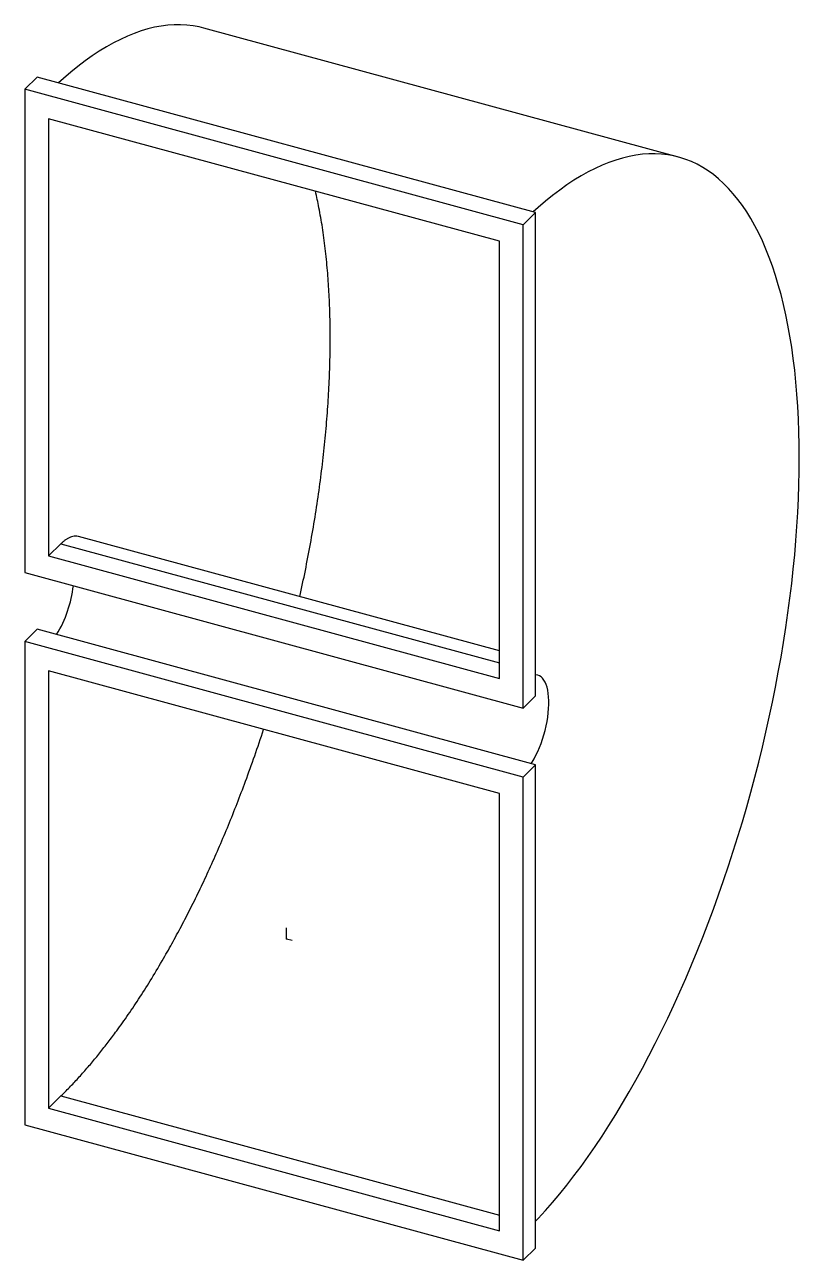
# Paper-space layout '_Trimetric' of a CAD drawing. Header units: inches. Extents: x -9.8 to 19.1, y -12 to 34.
import ezdxf

# ---------------------------------------------------------------- set-up
doc = ezdxf.new("R2010")
doc.units = ezdxf.units.IN
doc.header["$MEASUREMENT"] = 0
doc.header["$PDSIZE"] = -1

psp = doc.layouts.new('_Trimetric')

# ---------------------------------------------------------------- linework, layer by layer
at = {"color": 7, "linetype": 'Continuous', "lineweight": 25}
for p, q in [((14.614, 29.112), (-3.074, 33.92)), ((-9.753, 31.641), (-9.286, 32.096)), ((9.286, 27.048), (-9.286, 32.096)), ((-9.753, 31.641), (-9.753, 13.64)), ((8.82, 26.593), (-9.753, 31.641)), ((-8.869, 30.543), (-8.869, 14.257)), ((7.935, 25.976), (-8.869, 30.543)), ((8.82, 26.593), (9.286, 27.048)), ((9.286, 9.048), (9.286, 27.048)), ((8.82, 8.592), (8.82, 26.593)), ((7.935, 9.69), (7.935, 25.976)), ((7.935, 10.72), (-7.749, 14.983)), ((-8.869, 14.257), (-8.402, 14.713)), ((-8.402, 14.713), (7.935, 10.272)), ((-8.869, 14.257), (7.935, 9.69)), ((-9.753, 13.64), (8.82, 8.592)), ((-9.753, 11.069), (-9.286, 11.524)), ((9.286, 6.476), (-9.286, 11.524)), ((-9.753, 11.069), (-9.753, -6.932)), ((8.82, 6.021), (-9.753, 11.069)), ((-8.869, 9.971), (-8.869, -6.315)), ((7.935, 5.404), (-8.869, 9.971)), ((8.82, 8.592), (9.286, 9.048)), ((8.82, 6.021), (9.286, 6.476)), ((9.286, -11.524), (9.286, 6.476)), ((8.82, -11.98), (8.82, 6.021)), ((7.935, -10.882), (7.935, 5.404)), ((-8.869, -6.315), (-8.402, -5.86)), ((-8.402, -5.86), (7.935, -10.3)), ((-8.869, -6.315), (7.935, -10.882)), ((-9.753, -6.932), (8.82, -11.98)), ((8.82, -11.98), (9.286, -11.524))]:
    psp.add_line(p, q, dxfattribs=at)
at = {"color": 7, "linetype": 'Continuous'}
for q in [(0, 0.402), (0.208, -0.056)]:
    psp.add_line((0, 0), q, dxfattribs=at)
at = {"color": 7, "linetype": 'Continuous', "lineweight": 25, "flags": 128}
for points in [[(-3.074, 33.92), (-3.252, 33.963), (-3.48, 34.005), (-3.711, 34.031), (-3.945, 34.044), (-4.183, 34.042), (-4.424, 34.025), (-4.668, 33.993), (-4.915, 33.947), (-5.165, 33.886), (-5.417, 33.811), (-5.671, 33.721), (-5.928, 33.617), (-6.187, 33.498), (-6.447, 33.366), (-6.709, 33.219), (-6.973, 33.058), (-7.238, 32.883), (-7.504, 32.694), (-7.771, 32.492), (-8.039, 32.275), (-8.307, 32.046), (-8.492, 31.88)], [(9.286, -10.526), (9.382, -10.425), (9.65, -10.131), (9.917, -9.825), (10.184, -9.506), (10.45, -9.176), (10.715, -8.833), (10.979, -8.48), (11.241, -8.115), (11.502, -7.739), (11.76, -7.353), (12.017, -6.956), (12.271, -6.549), (12.524, -6.132), (12.773, -5.705), (13.02, -5.269), (13.264, -4.824), (13.505, -4.37), (13.743, -3.908), (13.978, -3.438), (14.209, -2.96), (14.436, -2.475), (14.66, -1.983), (14.879, -1.484), (15.095, -0.978), (15.306, -0.466), (15.512, 0.051), (15.714, 0.574), (15.912, 1.102), (16.104, 1.634), (16.292, 2.171), (16.474, 2.711), (16.651, 3.255), (16.823, 3.803), (16.99, 4.353), (17.151, 4.905), (17.306, 5.46), (17.455, 6.016), (17.598, 6.574), (17.736, 7.132), (17.867, 7.691), (17.992, 8.25), (18.111, 8.809), (18.224, 9.367), (18.33, 9.924), (18.43, 10.48), (18.523, 11.034), (18.609, 11.586), (18.689, 12.135), (18.762, 12.681), (18.828, 13.224), (18.887, 13.764), (18.94, 14.299), (18.985, 14.83), (19.024, 15.356), (19.055, 15.877), (19.08, 16.393), (19.097, 16.903), (19.108, 17.406), (19.111, 17.904), (19.108, 18.394), (19.097, 18.877), (19.08, 19.352), (19.055, 19.82), (19.024, 20.279), (18.985, 20.73), (18.94, 21.172), (18.887, 21.605), (18.828, 22.029), (18.762, 22.443), (18.689, 22.847), (18.609, 23.24), (18.523, 23.624), (18.43, 23.996), (18.33, 24.357), (18.224, 24.707), (18.111, 25.046), (17.992, 25.373), (17.867, 25.687), (17.736, 25.99), (17.598, 26.28), (17.455, 26.557), (17.306, 26.822), (17.151, 27.074), (16.99, 27.313), (16.823, 27.538), (16.651, 27.75), (16.474, 27.948), (16.292, 28.132), (16.104, 28.303), (15.912, 28.459), (15.714, 28.602), (15.512, 28.73), (15.306, 28.844), (15.095, 28.944), (14.879, 29.029), (14.66, 29.1), (14.436, 29.156), (14.209, 29.197), (13.978, 29.224), (13.743, 29.237), (13.505, 29.234), (13.264, 29.217), (13.02, 29.186), (12.773, 29.14), (12.524, 29.079), (12.271, 29.004), (12.017, 28.914), (11.76, 28.81), (11.502, 28.691), (11.241, 28.558), (10.979, 28.411), (10.715, 28.25), (10.45, 28.076), (10.184, 27.887), (9.917, 27.684), (9.65, 27.468), (9.382, 27.239), (9.197, 27.073)], [(9.124, 6.52), (9.155, 6.569), (9.229, 6.695), (9.299, 6.83), (9.367, 6.972), (9.431, 7.121), (9.49, 7.275), (9.545, 7.434), (9.595, 7.595), (9.639, 7.759), (9.678, 7.924), (9.71, 8.088), (9.737, 8.251), (9.757, 8.412), (9.77, 8.568), (9.777, 8.72), (9.777, 8.865), (9.77, 9.004), (9.757, 9.134), (9.737, 9.255), (9.71, 9.367), (9.678, 9.468), (9.639, 9.557), (9.595, 9.634), (9.545, 9.699), (9.49, 9.75), (9.431, 9.788), (9.367, 9.813), (9.299, 9.823), (9.286, 9.824)]]:
    psp.add_lwpolyline(points, dxfattribs=at)
at = {"color": 7, "linetype": 'Continuous', "lineweight": 25}
psp.add_arc((-12.436, 13.673), 4.527, 328.7998, 353.3346, dxfattribs=at)
for points, knots in [([(0.496, 12.742), (0.505, 12.779), (0.589, 13.146), (0.732, 13.845), (0.922, 14.839), (1.089, 15.832), (1.235, 16.82), (1.359, 17.798), (1.46, 18.763), (1.539, 19.714), (1.594, 20.648), (1.626, 21.556), (1.635, 22.435), (1.623, 23.281), (1.589, 24.101), (1.532, 24.913), (1.451, 25.713), (1.344, 26.492), (1.223, 27.203), (1.126, 27.637), (1.081, 27.839)], [0, 0, 0, 0, 0.006539, 0.064991, 0.123724, 0.182844, 0.242203, 0.301388, 0.360477, 0.419577, 0.478778, 0.53794, 0.595609, 0.652932, 0.710006, 0.766897, 0.828018, 0.888411, 0.948173, 1, 1, 1, 1]), ([(-7.749, 14.981), (-7.754, 14.983), (-7.788, 14.996), (-7.858, 14.998), (-7.954, 14.989), (-8.049, 14.959), (-8.142, 14.915), (-8.231, 14.858), (-8.318, 14.791), (-8.374, 14.738), (-8.402, 14.712)], [0, 0, 0, 0, 0.025362, 0.186252, 0.33993, 0.485354, 0.624323, 0.755428, 0.880384, 1, 1, 1, 1]), ([(-8.402, -5.86), (-8.349, -5.808), (-8.244, -5.704), (-8.084, -5.541), (-7.923, -5.372), (-7.761, -5.197), (-7.597, -5.015), (-7.431, -4.827), (-7.217, -4.576), (-6.953, -4.256), (-6.64, -3.856), (-6.285, -3.383), (-5.889, -2.826), (-5.454, -2.175), (-5.014, -1.478), (-4.603, -0.786), (-4.221, -0.107), (-3.868, 0.55), (-3.516, 1.235), (-3.167, 1.951), (-2.824, 2.69), (-2.487, 3.45), (-2.158, 4.231), (-1.836, 5.036), (-1.509, 5.896), (-1.181, 6.815), (-0.959, 7.461), (-0.855, 7.791), (-0.854, 7.793)], [0, 0, 0, 0, 0.0184586, 0.037117, 0.0559749, 0.0750319, 0.0942873, 0.1137385, 0.1333835, 0.1699102, 0.2071143, 0.2450024, 0.2967895, 0.3497522, 0.4039345, 0.4593539, 0.5044893, 0.5503227, 0.5968727, 0.6442004, 0.692285, 0.7400724, 0.7884154, 0.8373422, 0.8869251, 0.9430643, 0.9996907, 1, 1, 1, 1])]:
    psp.add_open_spline(points, degree=3, knots=knots, dxfattribs=at)
at = {"color": 7, "linetype": 'Continuous'}
psp.add_point((0, 0), dxfattribs=at)

doc.saveas('drawing.dxf')
